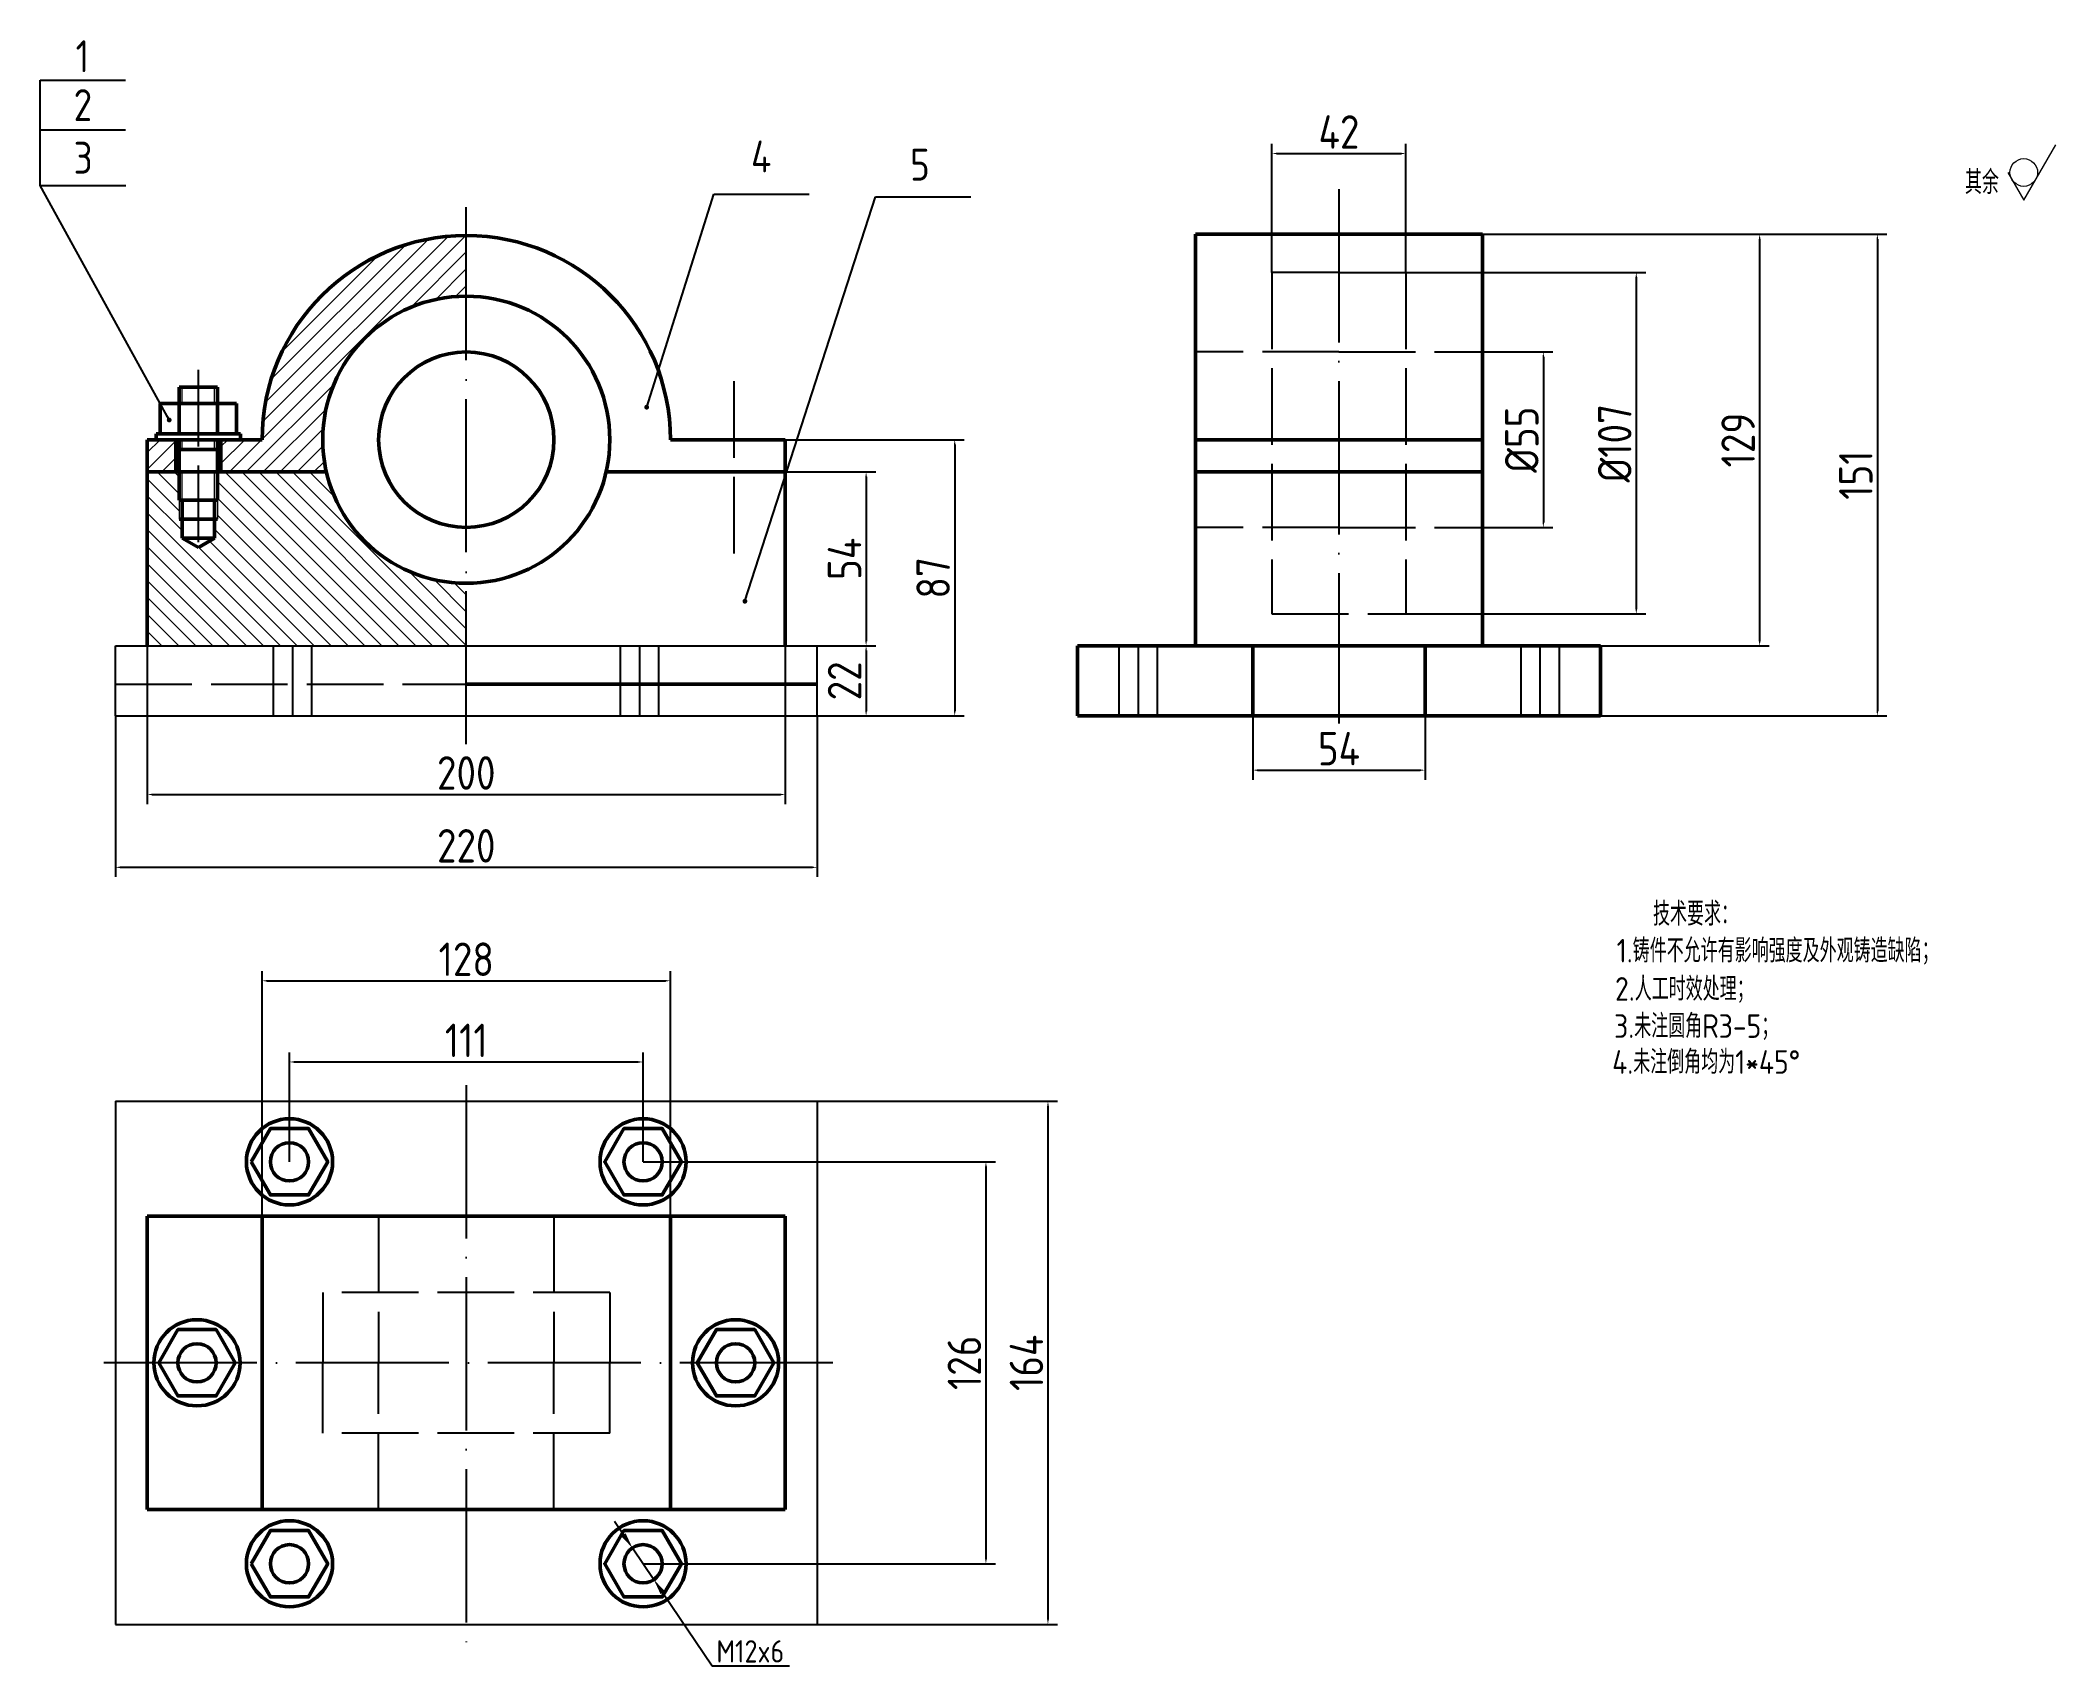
# Model space of a CAD drawing. Header units: inches. Extents: x 1018 to 1334, y 42 to 297.
import ezdxf

# ---------------------------------------------------------------- set-up
doc = ezdxf.new("R2010")
doc.units = ezdxf.units.IN
doc.header["$MEASUREMENT"] = 0
doc.linetypes.add('ACAD_ISO02W100', pattern=[15, 12, -3])
doc.linetypes.add('ACAD_ISO04W100', pattern=[30, 24, -3, 0, -3])
for name, color, linetype, lineweight in [('中心线层', 4, 'ACAD_ISO04W100', 25), ('文字', 7, 'Continuous', 15), ('文字层', 7, 'Continuous', 25), ('标注层', 3, 'Continuous', 25), ('粗实线层', 7, 'Continuous', 50), ('细实线', 5, 'Continuous', 5), ('细实线层', 1, 'Continuous', 5), ('虚线层', 6, 'ACAD_ISO02W100', 25)]:
    doc.layers.add(name, color=color, linetype=linetype, lineweight=lineweight)
doc.styles.get("Standard").update_dxf_attribs({"font": 'gbenor.shx', "bigfont": 'gbcbig.shx'})
doc.styles.add('工程字', font='gbenor.shx', dxfattribs={"bigfont": 'gbcbig.shx'})
doc.dimstyles.new('GB-3.5$0', dxfattribs={"dimscale": 1.5, "dimtxt": 3.5, "dimasz": 0.5, "dimexe": 1, "dimexo": 0, "dimgap": 0.5, "dimtad": 1, "dimdec": 0, "dimlfac": 2, "dimdsep": 46, "dimtxsty": 'Standard', "dimcen": 0, "dimclrt": 7, "dimadec": 0, "dimazin": 2, "dimtfac": 1, "dimtdec": 0, "dimtmove": 0, "dimatfit": 3, "dimldrblk": 'DOT', "dimfxl": 1, "dimarcsym": 0})
doc.dimstyles.new('GB-3.5$7', dxfattribs={"dimscale": 1.5, "dimtxt": 3.5, "dimasz": 0.5, "dimexe": 1, "dimexo": 0, "dimgap": 0.5, "dimtad": 1, "dimdec": 0, "dimlfac": 2, "dimdsep": 46, "dimtxsty": 'Standard', "dimcen": 0, "dimclrt": 7, "dimadec": 0, "dimazin": 2, "dimtfac": 1, "dimtdec": 0, "dimtmove": 0, "dimatfit": 3, "dimldrblk": 'DOT', "dimfxl": 1, "dimarcsym": 0})

# ---------------------------------------------------------------- blocks, each defined once
blk = doc.blocks.new('*D17')
at = {"layer": 'Defpoints', "color": 0}
for p in [(1030.03, 190.91), (1140.03, 190.91), (1140.03, 167.19)]:
    blk.add_point(p, dxfattribs=at)
at = {"layer": '标注层', "color": 0, "lineweight": -2}
for p, q in [((1030.03, 190.91), (1030.03, 165.69)), ((1140.03, 190.91), (1140.03, 165.69)), ((1030.78, 167.19), (1139.28, 167.19))]:
    blk.add_line(p, q, dxfattribs=at)
at = {"layer": '标注层', "color": 0}
for points in [[(1030.78, 167.31), (1030.78, 167.06), (1030.03, 167.19)], [(1139.28, 167.31), (1139.28, 167.06), (1140.03, 167.19)]]:
    blk.add_solid(points, dxfattribs=at)
at = {"layer": '标注层', "color": 7, "insert": (1085.03, 170.56), "char_height": 5.25, "attachment_point": 5}
blk.add_mtext('220', dxfattribs=at)
blk = doc.blocks.new('_Dot')
at = {"color": 0, "lineweight": -2}
blk.add_line((-0.5, 0), (-1, 0), dxfattribs=at)
at = {"color": 0, "const_width": 0.5}
blk.add_lwpolyline([(-0.25, 0, 1), (0.25, 0, 1)], format="xyb", close=True, dxfattribs=at)
blk = doc.blocks.new('*D18')
at = {"layer": 'Defpoints', "color": 0}
for p in [(1140.03, 130.53), (1140.03, 48.53), (1176.21, 48.53)]:
    blk.add_point(p, dxfattribs=at)
at = {"layer": '标注层', "color": 0, "lineweight": -2}
for p, q in [((1140.03, 130.53), (1177.71, 130.53)), ((1176.21, 129.78), (1176.21, 49.28)), ((1140.03, 48.53), (1177.71, 48.53))]:
    blk.add_line(p, q, dxfattribs=at)
at = {"layer": '标注层', "color": 0}
for points in [[(1176.09, 129.78), (1176.34, 129.78), (1176.21, 130.53)], [(1176.09, 49.28), (1176.34, 49.28), (1176.21, 48.53)]]:
    blk.add_solid(points, dxfattribs=at)
at = {"layer": '标注层', "color": 7, "insert": (1172.84, 89.53), "char_height": 5.25, "attachment_point": 5, "rotation": 90}
blk.add_mtext('164', dxfattribs=at)
blk = doc.blocks.new('*D19')
at = {"layer": 'Defpoints', "color": 0}
for p in [(1112.75, 121.03), (1112.75, 58.03), (1166.49, 58.03)]:
    blk.add_point(p, dxfattribs=at)
at = {"layer": '标注层', "color": 0, "lineweight": -2}
for p, q in [((1112.75, 121.03), (1167.99, 121.03)), ((1166.49, 120.28), (1166.49, 58.78)), ((1112.75, 58.03), (1167.99, 58.03))]:
    blk.add_line(p, q, dxfattribs=at)
at = {"layer": '标注层', "color": 0}
for points in [[(1166.36, 120.28), (1166.61, 120.28), (1166.49, 121.03)], [(1166.36, 58.78), (1166.61, 58.78), (1166.49, 58.03)]]:
    blk.add_solid(points, dxfattribs=at)
at = {"layer": '标注层', "color": 7, "insert": (1163.11, 89.53), "char_height": 5.25, "attachment_point": 5, "rotation": 90}
blk.add_mtext('126', dxfattribs=at)
blk = doc.blocks.new('*D20')
at = {"layer": 'Defpoints', "color": 0}
for p in [(1135.03, 229.16), (1135.03, 201.91), (1147.71, 201.91)]:
    blk.add_point(p, dxfattribs=at)
at = {"layer": '标注层', "color": 0, "lineweight": -2}
for p, q in [((1135.03, 229.16), (1149.21, 229.16)), ((1147.71, 228.41), (1147.71, 202.66)), ((1135.03, 201.91), (1149.21, 201.91))]:
    blk.add_line(p, q, dxfattribs=at)
at = {"layer": '标注层', "color": 0}
for points in [[(1147.58, 228.41), (1147.83, 228.41), (1147.71, 229.16)], [(1147.58, 202.66), (1147.83, 202.66), (1147.71, 201.91)]]:
    blk.add_solid(points, dxfattribs=at)
at = {"layer": '标注层', "color": 7, "insert": (1144.33, 215.54), "char_height": 5.25, "attachment_point": 5, "rotation": 90}
blk.add_mtext('54', dxfattribs=at)
blk = doc.blocks.new('*D21')
at = {"layer": 'Defpoints', "color": 0}
for p in [(1135.03, 234.21), (1135.03, 190.91), (1161.6, 190.91)]:
    blk.add_point(p, dxfattribs=at)
at = {"layer": '标注层', "color": 0, "lineweight": -2}
for p, q in [((1135.03, 234.21), (1163.1, 234.21)), ((1161.6, 233.46), (1161.6, 191.66)), ((1135.03, 190.91), (1163.1, 190.91))]:
    blk.add_line(p, q, dxfattribs=at)
at = {"layer": '标注层', "color": 0}
for points in [[(1161.47, 233.46), (1161.72, 233.46), (1161.6, 234.21)], [(1161.47, 191.66), (1161.72, 191.66), (1161.6, 190.91)]]:
    blk.add_solid(points, dxfattribs=at)
at = {"layer": '标注层', "color": 7, "insert": (1158.22, 212.56), "char_height": 5.25, "attachment_point": 5, "rotation": 90}
blk.add_mtext('87', dxfattribs=at)
blk = doc.blocks.new('*D22')
at = {"layer": 'Defpoints', "color": 0}
for p in [(1135.03, 201.91), (1147.69, 190.91), (1147.71, 190.91)]:
    blk.add_point(p, dxfattribs=at)
at = {"layer": '标注层', "color": 0, "lineweight": -2}
for p, q in [((1135.03, 201.91), (1149.21, 201.91)), ((1147.71, 201.16), (1147.71, 191.66)), ((1147.69, 190.91), (1149.21, 190.91))]:
    blk.add_line(p, q, dxfattribs=at)
at = {"layer": '标注层', "color": 0}
for points in [[(1147.58, 201.16), (1147.83, 201.16), (1147.71, 201.91)], [(1147.58, 191.66), (1147.83, 191.66), (1147.71, 190.91)]]:
    blk.add_solid(points, dxfattribs=at)
at = {"layer": '标注层', "color": 7, "insert": (1144.33, 196.41), "char_height": 5.25, "attachment_point": 5, "rotation": 90}
blk.add_mtext('22', dxfattribs=at)
blk = doc.blocks.new('*D23')
at = {"layer": 'Defpoints', "color": 0}
for p in [(1035.03, 201.91), (1135.03, 201.91), (1135.03, 178.6)]:
    blk.add_point(p, dxfattribs=at)
at = {"layer": '标注层', "color": 0, "lineweight": -2}
for p, q in [((1035.03, 201.91), (1035.03, 177.1)), ((1135.03, 201.91), (1135.03, 177.1)), ((1035.78, 178.6), (1134.28, 178.6))]:
    blk.add_line(p, q, dxfattribs=at)
at = {"layer": '标注层', "color": 0}
for points in [[(1035.78, 178.73), (1035.78, 178.48), (1035.03, 178.6)], [(1134.28, 178.73), (1134.28, 178.48), (1135.03, 178.6)]]:
    blk.add_solid(points, dxfattribs=at)
at = {"layer": '标注层', "color": 7, "insert": (1085.03, 181.98), "char_height": 5.25, "attachment_point": 5}
blk.add_mtext('200', dxfattribs=at)
blk = doc.blocks.new('*D24')
at = {"layer": 'Defpoints', "color": 0}
for p in [(1112.75, 136.68), (1057.32, 121.03), (1112.75, 121.03)]:
    blk.add_point(p, dxfattribs=at)
at = {"layer": '标注层', "color": 0, "lineweight": -2}
for p, q in [((1057.32, 121.03), (1057.32, 138.18)), ((1058.07, 136.68), (1112, 136.68)), ((1112.75, 121.03), (1112.75, 138.18))]:
    blk.add_line(p, q, dxfattribs=at)
at = {"layer": '标注层', "color": 0}
for points in [[(1058.07, 136.81), (1058.07, 136.56), (1057.32, 136.68)], [(1112, 136.81), (1112, 136.56), (1112.75, 136.68)]]:
    blk.add_solid(points, dxfattribs=at)
at = {"layer": '标注层', "color": 7, "insert": (1085.03, 140.06), "char_height": 5.25, "attachment_point": 5}
blk.add_mtext('111', dxfattribs=at)
blk = doc.blocks.new('*D30')
at = {"layer": 'Defpoints', "color": 0}
for p in [(1244.33, 247.96), (1244.33, 220.46), (1253.87, 220.46)]:
    blk.add_point(p, dxfattribs=at)
at = {"layer": '标注层', "color": 0, "lineweight": -2}
for p, q in [((1244.33, 247.96), (1255.37, 247.96)), ((1253.87, 247.21), (1253.87, 221.21)), ((1244.33, 220.46), (1255.37, 220.46))]:
    blk.add_line(p, q, dxfattribs=at)
at = {"layer": '标注层', "color": 0}
for points in [[(1253.74, 247.21), (1253.99, 247.21), (1253.87, 247.96)], [(1253.74, 221.21), (1253.99, 221.21), (1253.87, 220.46)]]:
    blk.add_solid(points, dxfattribs=at)
at = {"layer": '标注层', "color": 7, "insert": (1250.49, 234.21), "char_height": 5.25, "attachment_point": 5, "rotation": 90}
blk.add_mtext('%%C55', dxfattribs=at)
blk = doc.blocks.new('*D31')
at = {"layer": 'Defpoints', "color": 0}
for p in [(1232.33, 260.41), (1232.33, 206.91), (1268.44, 206.91)]:
    blk.add_point(p, dxfattribs=at)
at = {"layer": '标注层', "color": 0, "lineweight": -2}
for p, q in [((1232.33, 260.41), (1269.94, 260.41)), ((1268.44, 259.66), (1268.44, 207.66)), ((1232.33, 206.91), (1269.94, 206.91))]:
    blk.add_line(p, q, dxfattribs=at)
at = {"layer": '标注层', "color": 0}
for points in [[(1268.31, 259.66), (1268.56, 259.66), (1268.44, 260.41)], [(1268.31, 207.66), (1268.56, 207.66), (1268.44, 206.91)]]:
    blk.add_solid(points, dxfattribs=at)
at = {"layer": '标注层', "color": 7, "insert": (1265.06, 233.66), "char_height": 5.25, "attachment_point": 5, "rotation": 90}
blk.add_mtext('%%C107', dxfattribs=at)
blk = doc.blocks.new('*D32')
at = {"layer": 'Defpoints', "color": 0}
for p in [(1244.33, 266.41), (1244.33, 201.91), (1287.77, 201.91)]:
    blk.add_point(p, dxfattribs=at)
at = {"layer": '标注层', "color": 0, "lineweight": -2}
for p, q in [((1244.33, 266.41), (1289.27, 266.41)), ((1287.77, 265.66), (1287.77, 202.66)), ((1244.33, 201.91), (1289.27, 201.91))]:
    blk.add_line(p, q, dxfattribs=at)
at = {"layer": '标注层', "color": 0}
for points in [[(1287.65, 265.66), (1287.9, 265.66), (1287.77, 266.41)], [(1287.65, 202.66), (1287.9, 202.66), (1287.77, 201.91)]]:
    blk.add_solid(points, dxfattribs=at)
at = {"layer": '标注层', "color": 7, "insert": (1284.4, 234.16), "char_height": 5.25, "attachment_point": 5, "rotation": 90}
blk.add_mtext('129', dxfattribs=at)
blk = doc.blocks.new('*D33')
at = {"layer": 'Defpoints', "color": 0}
for p in [(1244.33, 266.41), (1244.33, 190.91), (1306.23, 190.91)]:
    blk.add_point(p, dxfattribs=at)
at = {"layer": '标注层', "color": 0, "lineweight": -2}
for p, q in [((1244.33, 266.41), (1307.73, 266.41)), ((1306.23, 265.66), (1306.23, 191.66)), ((1244.33, 190.91), (1307.73, 190.91))]:
    blk.add_line(p, q, dxfattribs=at)
at = {"layer": '标注层', "color": 0}
for points in [[(1306.1, 265.66), (1306.35, 265.66), (1306.23, 266.41)], [(1306.1, 191.66), (1306.35, 191.66), (1306.23, 190.91)]]:
    blk.add_solid(points, dxfattribs=at)
at = {"layer": '标注层', "color": 7, "insert": (1302.85, 228.66), "char_height": 5.25, "attachment_point": 5, "rotation": 90}
blk.add_mtext('151', dxfattribs=at)
blk = doc.blocks.new('*D34')
at = {"layer": 'Defpoints', "color": 0}
for p in [(1208.33, 190.91), (1235.33, 190.91), (1235.33, 182.42)]:
    blk.add_point(p, dxfattribs=at)
at = {"layer": '标注层', "color": 0, "lineweight": -2}
for p, q in [((1208.33, 190.91), (1208.33, 180.92)), ((1235.33, 190.91), (1235.33, 180.92)), ((1209.08, 182.42), (1234.58, 182.42))]:
    blk.add_line(p, q, dxfattribs=at)
at = {"layer": '标注层', "color": 0}
for points in [[(1209.08, 182.54), (1209.08, 182.29), (1208.33, 182.42)], [(1234.58, 182.54), (1234.58, 182.29), (1235.33, 182.42)]]:
    blk.add_solid(points, dxfattribs=at)
at = {"layer": '标注层', "color": 7, "insert": (1221.83, 185.79), "char_height": 5.25, "attachment_point": 5}
blk.add_mtext('54', dxfattribs=at)
blk = doc.blocks.new('*D35')
at = {"layer": 'Defpoints', "color": 0}
for p in [(1117.03, 149.41), (1053.03, 112.53), (1117.03, 112.53)]:
    blk.add_point(p, dxfattribs=at)
at = {"layer": '标注层', "color": 0, "lineweight": -2}
for p, q in [((1053.03, 112.53), (1053.03, 150.91)), ((1053.78, 149.41), (1116.28, 149.41)), ((1117.03, 112.53), (1117.03, 150.91))]:
    blk.add_line(p, q, dxfattribs=at)
at = {"layer": '标注层', "color": 0}
for points in [[(1053.78, 149.53), (1053.78, 149.28), (1053.03, 149.41)], [(1116.28, 149.53), (1116.28, 149.28), (1117.03, 149.41)]]:
    blk.add_solid(points, dxfattribs=at)
at = {"layer": '标注层', "color": 7, "insert": (1085.03, 152.78), "char_height": 5.25, "attachment_point": 5}
blk.add_mtext('128', dxfattribs=at)
blk = doc.blocks.new('*D36')
at = {"layer": 'Defpoints', "color": 0}
for p in [(1232.33, 279.06), (1211.33, 260.41), (1232.33, 260.41)]:
    blk.add_point(p, dxfattribs=at)
at = {"layer": '标注层', "color": 0, "lineweight": -2}
for p, q in [((1211.33, 260.41), (1211.33, 280.56)), ((1212.08, 279.06), (1231.58, 279.06)), ((1232.33, 260.41), (1232.33, 280.56))]:
    blk.add_line(p, q, dxfattribs=at)
at = {"layer": '标注层', "color": 0}
for points in [[(1212.08, 279.19), (1212.08, 278.94), (1211.33, 279.06)], [(1231.58, 279.19), (1231.58, 278.94), (1232.33, 279.06)]]:
    blk.add_solid(points, dxfattribs=at)
at = {"layer": '标注层', "color": 7, "insert": (1221.83, 282.44), "char_height": 5.25, "attachment_point": 5}
blk.add_mtext('42', dxfattribs=at)

msp = doc.modelspace()

# ---------------------------------------------------------------- hatches: boundary and pattern name
at = {"layer": '细实线'}
h = msp.add_hatch(dxfattribs=at)
h.set_pattern_fill('ANSI31', color=256, scale=15, style=0)
h.set_pattern_definition([(45, (1085.0347, 210.6082), (-1.325825, 1.325825), [])])
h.paths.add_polyline_path([(1085.03, 266.21), (1085.03, 256.71, 0.482278), (1063.11, 229.16), (1046.56, 229.16), (1046.56, 234.21), (1053.03, 234.21, -0.414214)])
h.paths.add_polyline_path([(1035.03, 234.21), (1039.51, 234.21), (1039.51, 229.16), (1035.03, 229.16)])
h = msp.add_hatch(dxfattribs=at)
h.set_pattern_fill('ANSI31', color=256, scale=15, angle=90, style=0)
h.set_pattern_definition([(135, (1085.0347, 183.365), (-1.325825, -1.325825), [])])
h.paths.add_polyline_path([(1035.03, 201.91), (1035.03, 229.16), (1040.03, 229.16), (1040.03, 224.76), (1040.03, 221.76), (1040.48, 221.76), (1040.48, 218.76), (1043.03, 217.29), (1045.58, 218.76), (1045.58, 221.76), (1046.03, 221.76), (1046.03, 224.76), (1046.03, 229.16), (1063.11, 229.16, 0.349274), (1085.03, 211.71), (1085.03, 201.91)])

# ---------------------------------------------------------------- linework, layer by layer
at = {"layer": '中心线层'}
for p, q in [((1221.83, 273.47), (1221.83, 189.75)), ((1085.03, 186.47), (1085.03, 271.42)), ((1057.83, 190.91), (1057.83, 201.91)), ((1112.23, 190.91), (1112.23, 201.91)), ((1190.33, 201.91), (1190.33, 190.91)), ((1253.33, 201.91), (1253.33, 190.91)), ((1085.03, 133.04), (1085.03, 43.48)), ((1142.49, 89.53), (1026.51, 89.53))]:
    msp.add_line(p, q, dxfattribs=at)
at = {"layer": '文字'}
for p, q in [((1329.18, 271.76), (1334.18, 280.42)), ((1326.68, 276.09), (1329.18, 271.76))]:
    msp.add_line(p, q, dxfattribs=at)
msp.add_circle((1329.18, 276.09), 2.17, dxfattribs=at)
at = {"layer": '文字层'}
for p, q in [((1030.03, 190.91), (1030.03, 201.91)), ((1030.03, 201.91), (1140.03, 201.91)), ((1140.03, 190.91), (1140.03, 201.91)), ((1140.03, 195.91), (1140.03, 195.91)), ((1030.03, 190.91), (1114.53, 190.91)), ((1114.53, 190.91), (1140.03, 190.91)), ((1030.03, 130.53), (1140.03, 130.53)), ((1030.03, 130.53), (1030.03, 48.53)), ((1140.03, 130.53), (1140.03, 48.53)), ((1030.03, 48.53), (1140.03, 48.53))]:
    msp.add_line(p, q, dxfattribs=at)
at = {"layer": '标注层'}
for p, q in [((1018.26, 282.76), (1018.26, 290.54)), ((1018.26, 290.54), (1031.59, 290.54)), ((1018.26, 274.04), (1018.26, 282.76)), ((1018.26, 282.76), (1031.59, 282.76)), ((1109.66, 62.59), (1108.26, 64.66)), ((1111.07, 60.52), (1114.43, 55.55)), ((1115.84, 53.48), (1123.58, 42.06)), ((1123.58, 42.06), (1129.5, 42.06)), ((1129.5, 42.06), (1135.72, 42.06))]:
    msp.add_line(p, q, dxfattribs=at)
for points in [[(1110.01, 62.82), (1109.32, 62.35), (1111.07, 60.52)], [(1116.18, 53.72), (1115.49, 53.25), (1114.43, 55.55)]]:
    msp.add_solid(points, dxfattribs=at)
at = {"layer": '粗实线层'}
for p, q in [((1199.33, 266.41), (1199.33, 201.91)), ((1206.83, 266.41), (1199.33, 266.41)), ((1221.83, 266.41), (1206.83, 266.41)), ((1221.83, 266.41), (1236.83, 266.41)), ((1236.83, 266.41), (1244.33, 266.41)), ((1244.33, 266.41), (1244.33, 201.91)), ((1040.03, 235.11), (1040.03, 242.47)), ((1046.03, 242.47), (1040.03, 242.47)), ((1046.03, 235.11), (1046.03, 242.47)), ((1049.03, 239.91), (1037.03, 239.91)), ((1037.03, 235.11), (1037.03, 239.91)), ((1049.03, 235.11), (1049.03, 239.91)), ((1035.03, 234.21), (1035.03, 201.91)), ((1053.03, 234.21), (1035.03, 234.21)), ((1049.63, 235.11), (1036.43, 235.11)), ((1036.43, 234.21), (1036.43, 235.11)), ((1039.51, 234.21), (1039.51, 229.16)), ((1040.03, 234.21), (1040.03, 224.76)), ((1046.03, 234.21), (1046.03, 224.76)), ((1046.56, 234.21), (1046.56, 229.16)), ((1049.63, 234.21), (1049.63, 235.11)), ((1117.03, 234.21), (1135.03, 234.21)), ((1135.03, 234.21), (1135.03, 201.91)), ((1221.83, 234.21), (1199.33, 234.21)), ((1221.83, 234.21), (1244.33, 234.21)), ((1040.03, 232.68), (1043.03, 232.68)), ((1046.03, 232.68), (1043.03, 232.68)), ((1035.03, 229.16), (1063.11, 229.16)), ((1135.03, 229.16), (1106.96, 229.16)), ((1221.83, 229.16), (1199.33, 229.16)), ((1221.83, 229.16), (1244.33, 229.16)), ((1040.03, 224.76), (1043.03, 224.76)), ((1040.48, 224.76), (1040.48, 218.76)), ((1046.03, 224.76), (1043.03, 224.76)), ((1045.58, 224.76), (1045.58, 218.76)), ((1040.03, 221.76), (1043.03, 221.76)), ((1046.03, 221.76), (1043.03, 221.76)), ((1040.48, 218.76), (1043.03, 218.76)), ((1043.03, 217.29), (1040.48, 218.76)), ((1045.58, 218.76), (1043.03, 218.76)), ((1043.03, 217.29), (1045.58, 218.76)), ((1180.83, 201.91), (1180.83, 190.91)), ((1180.83, 201.91), (1262.83, 201.91)), ((1208.33, 201.91), (1208.33, 190.91)), ((1235.33, 201.91), (1235.33, 190.91)), ((1236.83, 201.91), (1244.33, 201.91)), ((1262.83, 201.91), (1262.83, 190.91)), ((1085.03, 195.91), (1140.03, 195.91)), ((1180.83, 190.91), (1262.83, 190.91)), ((1035.03, 112.53), (1035.03, 66.53)), ((1135.03, 112.53), (1035.03, 112.53)), ((1053.03, 112.53), (1053.03, 89.53)), ((1117.03, 112.53), (1117.03, 89.53)), ((1135.03, 112.53), (1135.03, 66.53)), ((1053.03, 66.53), (1053.03, 89.53)), ((1117.03, 66.53), (1117.03, 89.53)), ((1135.03, 66.53), (1035.03, 66.53))]:
    msp.add_line(p, q, dxfattribs=at)
for points in [[(1051.32, 121.03), (1054.32, 115.84), (1060.32, 115.84), (1063.32, 121.03), (1060.32, 126.23), (1054.32, 126.23)], [(1118.75, 121.03), (1115.75, 115.84), (1109.75, 115.84), (1106.75, 121.03), (1109.75, 126.23), (1115.75, 126.23)], [(1036.82, 89.53), (1039.82, 84.34), (1045.82, 84.34), (1048.82, 89.53), (1045.82, 94.73), (1039.82, 94.73)], [(1133.25, 89.53), (1130.25, 84.34), (1124.25, 84.34), (1121.25, 89.53), (1124.25, 94.73), (1130.25, 94.73)], [(1051.32, 58.03), (1054.32, 63.23), (1060.32, 63.23), (1063.32, 58.03), (1060.32, 52.84), (1054.32, 52.84)], [(1118.75, 58.03), (1115.75, 63.23), (1109.75, 63.23), (1106.75, 58.03), (1109.75, 52.84), (1115.75, 52.84)]]:
    msp.add_lwpolyline(points, close=True, dxfattribs=at)
for centre, radius in [((1057.32, 121.03), 6.75), ((1112.75, 121.03), 6.75), ((1057.32, 121.03), 3), ((1112.75, 121.03), 3), ((1042.82, 89.53), 6.75), ((1127.25, 89.53), 6.75), ((1042.82, 89.53), 3), ((1127.25, 89.53), 3), ((1057.32, 58.03), 6.75), ((1112.75, 58.03), 6.75), ((1057.32, 58.03), 3), ((1112.75, 58.03), 3)]:
    msp.add_circle(centre, radius, dxfattribs=at)
for radius, start, end in [(32, 0, 180), (22.5, 90, 270), (22.5, 270, 90), (13.75, 90, 270), (13.75, 270, 90)]:
    msp.add_arc((1085.03, 234.21), radius, start, end, dxfattribs=at)
at = {"layer": '细实线层'}
for p, q in [((1040.48, 239.91), (1040.48, 242.47)), ((1045.58, 239.91), (1045.58, 242.47)), ((1040.48, 232.68), (1040.48, 234.21)), ((1045.58, 232.68), (1045.58, 234.21)), ((1040.48, 224.76), (1040.48, 229.16)), ((1045.58, 224.76), (1045.58, 229.16)), ((1040.03, 224.76), (1040.03, 221.76)), ((1046.03, 224.76), (1046.03, 221.76))]:
    msp.add_line(p, q, dxfattribs=at)
at = {"layer": '虚线层'}
for p, q in [((1211.33, 260.41), (1211.33, 206.91)), ((1221.83, 260.41), (1211.33, 260.41)), ((1221.83, 260.41), (1232.33, 260.41)), ((1232.33, 260.41), (1232.33, 206.91)), ((1221.83, 247.96), (1199.33, 247.96)), ((1221.83, 247.96), (1244.33, 247.96)), ((1043.03, 218.16), (1043.03, 245.53)), ((1043.03, 218.16), (1043.03, 245.53)), ((1127.03, 216.38), (1127.03, 243.75)), ((1221.83, 220.46), (1199.33, 220.46)), ((1221.83, 220.46), (1244.33, 220.46)), ((1211.33, 206.91), (1232.33, 206.91)), ((1054.83, 190.91), (1054.83, 201.91)), ((1060.83, 190.91), (1060.83, 201.91)), ((1109.23, 190.91), (1109.23, 201.91)), ((1115.23, 190.91), (1115.23, 201.91)), ((1187.33, 201.91), (1187.33, 190.91)), ((1193.33, 201.91), (1193.33, 190.91)), ((1250.33, 201.91), (1250.33, 190.91)), ((1256.33, 201.91), (1256.33, 190.91)), ((1030.03, 195.91), (1085.03, 195.91)), ((1071.28, 112.53), (1071.28, 89.53)), ((1098.78, 112.53), (1098.78, 89.53)), ((1062.53, 100.53), (1062.53, 89.53)), ((1107.53, 100.53), (1062.53, 100.53)), ((1107.53, 100.53), (1107.53, 89.53)), ((1062.53, 78.53), (1062.53, 89.53)), ((1071.28, 66.53), (1071.28, 89.53)), ((1098.78, 66.53), (1098.78, 89.53)), ((1107.53, 78.53), (1107.53, 89.53)), ((1107.53, 78.53), (1062.53, 78.53))]:
    msp.add_line(p, q, dxfattribs=at)
msp.add_arc((1085.03, 234.21), 22.5, 90, 270, dxfattribs=at)

# ---------------------------------------------------------------- texts
at = {"color": 7, "linetype": 'ByBlock', "lineweight": 35}
for s, p in [('技术要求：', (1271.06, 158.05)), ('1.铸件不允许有影响强度及外观铸造缺陷；', (1265.37, 152.28)), ('2.人工时效处理；', (1265.11, 146.28)), ('3.未注圆角R3-5；', (1264.96, 140.46)), ('4.未注倒角均为1*45°', (1264.66, 134.83))]:
    msp.add_text(s, height=3.7, dxfattribs=at).set_placement(p)
at = {"layer": '文字层', "insert": (1322.62, 274.56), "char_height": 3.7, "width": 17.8876, "attachment_point": 5, "style": '工程字'}
msp.add_mtext('其余', dxfattribs=at)
at = {"layer": '标注层', "char_height": 5, "attachment_point": 5}
for s, insert, width in [('1', (1024.86, 294.31), 13.4737), ('2', (1024.93, 286.65), 13.3358), ('3', (1024.97, 278.4), 13.4322), ('4', (1131.26, 278.6), 15.0039), ('5', (1156.14, 277.32), 15.9259)]:
    msp.add_mtext(s, dxfattribs=dict(at, insert=insert, width=width))
at = {"layer": '标注层', "color": 7, "insert": (1129.56, 44.31), "char_height": 3.5, "attachment_point": 5}
msp.add_mtext('M12x6', dxfattribs=at)

# ---------------------------------------------------------------- dimensions: what is measured, and where the dimension line sits
at = {"layer": '标注层'}
for base, p1, p2, picture, middle in [((1232.33, 279.06), (1211.33, 260.41), (1232.33, 260.41), '*D36', (1221.83, 282.44)), ((1135.03, 178.6), (1035.03, 201.91), (1135.03, 201.91), '*D23', (1085.03, 181.98)), ((1140.03, 167.19), (1030.03, 190.91), (1140.03, 190.91), '*D17', (1085.03, 170.56)), ((1235.33, 182.42), (1208.33, 190.91), (1235.33, 190.91), '*D34', (1221.83, 185.79)), ((1117.03, 149.41), (1053.03, 112.53), (1117.03, 112.53), '*D35', (1085.03, 152.78)), ((1112.75, 136.68), (1057.32, 121.03), (1112.75, 121.03), '*D24', (1085.03, 140.06))]:
    dim = msp.add_linear_dim(base=base, p1=p1, p2=p2, dimstyle='GB-3.5$0', dxfattribs=at)
    dim.commit()
    dim.dimension.update_dxf_attribs({"geometry": picture, "text_midpoint": middle})
for base, p1, p2, picture, middle in [((1287.77, 201.91), (1244.33, 266.41), (1244.33, 201.91), '*D32', (1284.4, 234.16)), ((1306.23, 190.91), (1244.33, 266.41), (1244.33, 190.91), '*D33', (1302.85, 228.66)), ((1161.6, 190.91), (1135.03, 234.21), (1135.03, 190.91), '*D21', (1158.22, 212.56)), ((1147.7066, 201.915), (1135.0347, 229.1582), (1135.0347, 201.915), '*D20', (1144.3316, 215.5366)), ((1176.21, 48.53), (1140.03, 130.53), (1140.03, 48.53), '*D18', (1172.84, 89.53)), ((1166.49, 58.03), (1112.75, 121.03), (1112.75, 58.03), '*D19', (1163.11, 89.53))]:
    dim = msp.add_linear_dim(base=base, p1=p1, p2=p2, angle=90, dimstyle='GB-3.5$0', dxfattribs=at)
    dim.commit()
    dim.dimension.update_dxf_attribs({"geometry": picture, "text_midpoint": middle})
for base, p1, p2, picture, middle in [((1268.44, 206.91), (1232.33, 260.41), (1232.33, 206.91), '*D31', (1265.06, 233.66)), ((1253.87, 220.46), (1244.33, 247.96), (1244.33, 220.46), '*D30', (1250.49, 234.21))]:
    dim = msp.add_linear_dim(base=base, p1=p1, p2=p2, angle=90, text='%%C<>', dimstyle='GB-3.5$0', dxfattribs=at)
    dim.commit()
    dim.dimension.update_dxf_attribs({"geometry": picture, "text_midpoint": middle})
dim = msp.add_linear_dim(base=(1147.71, 190.91), p1=(1135.03, 201.91), p2=(1147.69, 190.91), angle=90, dimstyle='GB-3.5$0', override={"dimtmove": 1}, dxfattribs=at)
dim.commit()
dim.dimension.update_dxf_attribs({"geometry": '*D22', "text_midpoint": (1144.33, 196.41)})

# ---------------------------------------------------------------- leaders
for points in [[(1038.46, 237.3), (1018.26, 274.04), (1031.69, 274.04)], [(1113.31, 239.3), (1123.84, 272.72), (1138.76, 272.72)], [(1128.71, 208.89), (1149.19, 272.27), (1164.1, 272.27)]]:
    msp.add_leader(points, dimstyle='GB-3.5$7', override={"dimgap": 0.5, "dimtad": 0}, dxfattribs=at)

doc.saveas('drawing.dxf')
